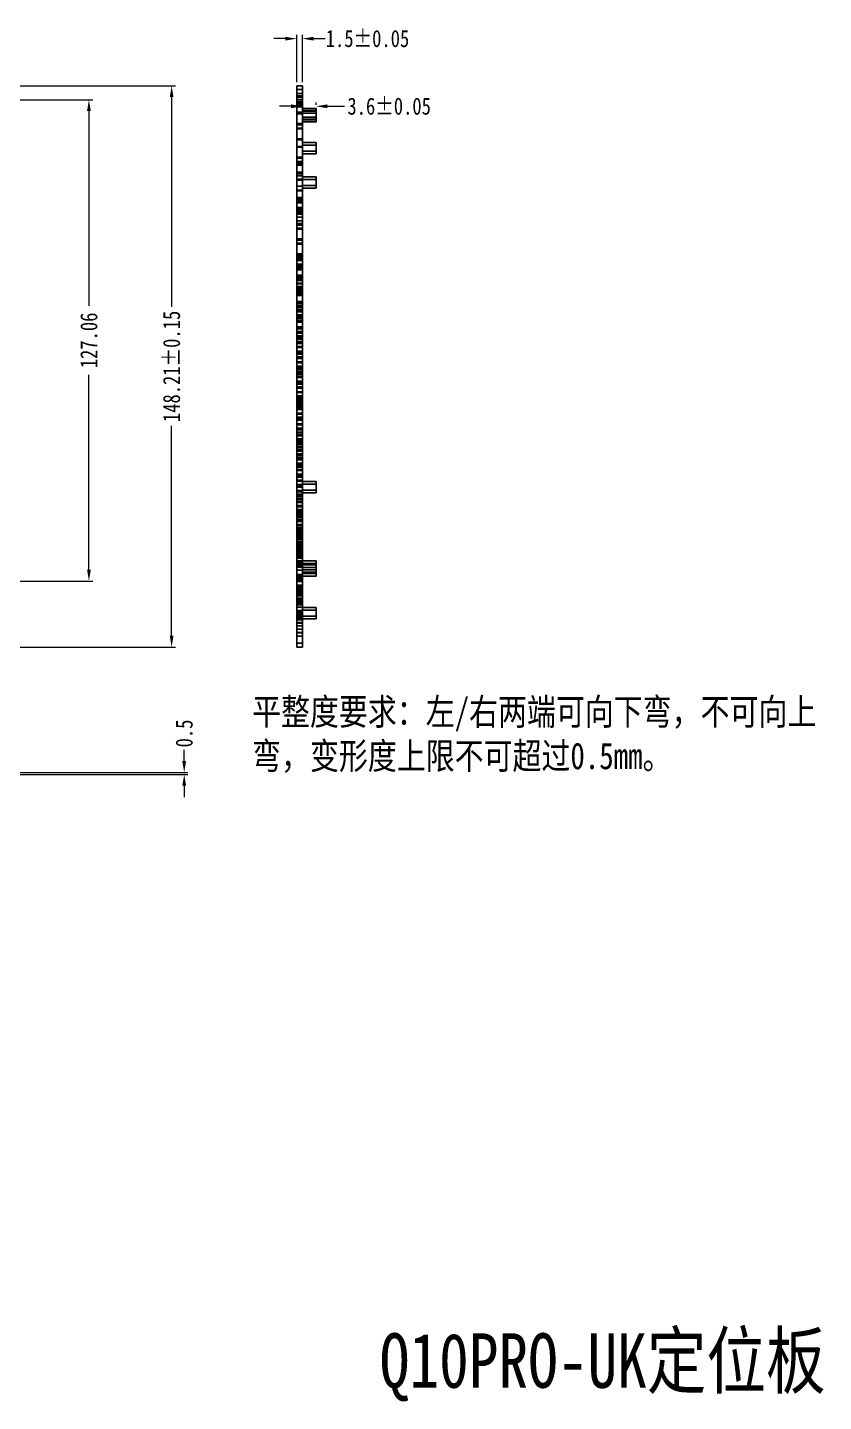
# Model space of a CAD drawing. Header units: inches. Extents: x -412 to 2236, y 581 to 1198.
# Drawn here: x 2025.5 to 2235.7, y 768.2 to 1131 of the extents above; entities that cross this region are included whole.
import ezdxf

# ---------------------------------------------------------------- set-up
doc = ezdxf.new("R2010")
doc.units = ezdxf.units.IN
doc.header["$LTSCALE"] = 1.21
doc.header["$MEASUREMENT"] = 0
doc.header["$PDMODE"] = 3
doc.header["$PDSIZE"] = 0.3125
doc.layers.get('0').update_dxf_attribs({"linetype": 'CONTINUOUS'})
doc.layers.get('Defpoints').update_dxf_attribs({"linetype": 'CONTINUOUS'})
doc.layers.add('图框', color=7, linetype='CONTINUOUS')
doc.layers.add('标注尺寸', color=2, linetype='CONTINUOUS')
doc.styles.get("Standard").update_dxf_attribs({"font": 'txt', "width": 0.8})
doc.dimstyles.new('YanXiu', dxfattribs={"dimscale": 1.5, "dimtxt": 3, "dimasz": 2, "dimexe": 0.66, "dimexo": 0.66, "dimgap": 0.66, "dimtad": 0, "dimdsep": 46, "dimtxsty": 'Standard', "dimcen": 0, "dimclrd": 3, "dimclre": 6, "dimclrt": 3, "dimazin": 2, "dimtm": 1e-09, "dimtfac": 1, "dimtofl": 0, "dimtmove": 0, "dimatfit": 3, "dimfxl": 1, "dimlwd": 5, "dimlwe": 5, "dimarcsym": 0})

# ---------------------------------------------------------------- blocks, each defined once
blk = doc.blocks.new('*D12')
at = {"color": 3, "lineweight": 5}
for p, q in [((2066.9, 937.28), (2066.9, 940.28)), ((2066.9, 930.78), (2066.9, 927.78))]:
    blk.add_line(p, q, dxfattribs=at)
at = {"color": 6, "lineweight": 5}
for p, q in [((2022.6, 934.28), (2067.89, 934.28)), ((2022.6, 933.78), (2067.89, 933.78))]:
    blk.add_line(p, q, dxfattribs=at)
at = {"color": 3}
for points in [[(2066.4, 937.28), (2067.4, 937.28), (2066.9, 934.28)], [(2066.4, 930.78), (2067.4, 930.78), (2066.9, 933.78)]]:
    blk.add_solid(points, dxfattribs=at)
at = {"layer": 'Defpoints', "color": 0}
for p in [(2021.61, 934.28), (2021.61, 933.78), (2066.9, 934.28)]:
    blk.add_point(p, dxfattribs=at)
at = {"color": 3, "insert": (2066.9, 944.57), "char_height": 4.5, "attachment_point": 5, "rotation": 90}
blk.add_mtext('0.5', dxfattribs=at)
blk = doc.blocks.new('*D14')
at = {"color": 6, "lineweight": 5}
for p, q in [((1985.39, 1115.59), (2064.57, 1115.59)), ((1844.47, 967.38), (2064.57, 967.38))]:
    blk.add_line(p, q, dxfattribs=at)
at = {"color": 3, "lineweight": 5}
for p, q in [((2063.58, 1112.59), (2063.58, 1057.18)), ((2063.58, 970.38), (2063.58, 1025.8))]:
    blk.add_line(p, q, dxfattribs=at)
at = {"color": 3}
for points in [[(2063.08, 1112.59), (2064.08, 1112.59), (2063.58, 1115.59)], [(2063.08, 970.38), (2064.08, 970.38), (2063.58, 967.38)]]:
    blk.add_solid(points, dxfattribs=at)
at = {"layer": 'Defpoints', "color": 0}
for p in [(1984.4, 1115.59), (1843.48, 967.38), (2063.58, 967.38)]:
    blk.add_point(p, dxfattribs=at)
at = {"color": 3, "insert": (2063.58, 1041.49), "char_height": 4.5, "attachment_point": 5, "rotation": 90}
blk.add_mtext('148.21%%P0.15', dxfattribs=at)
blk = doc.blocks.new('*D15')
at = {"color": 6, "lineweight": 5}
for p, q in [((2017.69, 1111.89), (2042.74, 1111.89)), ((2017.7, 984.83), (2042.74, 984.83))]:
    blk.add_line(p, q, dxfattribs=at)
at = {"color": 3, "lineweight": 5}
for p, q in [((2041.75, 1108.89), (2041.75, 1057.45)), ((2041.75, 987.83), (2041.75, 1039.27))]:
    blk.add_line(p, q, dxfattribs=at)
at = {"color": 3}
for points in [[(2041.25, 1108.89), (2042.25, 1108.89), (2041.75, 1111.89)], [(2041.25, 987.83), (2042.25, 987.83), (2041.75, 984.83)]]:
    blk.add_solid(points, dxfattribs=at)
at = {"layer": 'Defpoints', "color": 0}
for p in [(2016.7, 1111.89), (2041.75, 1111.89), (2016.71, 984.83)]:
    blk.add_point(p, dxfattribs=at)
at = {"color": 3, "insert": (2041.75, 1048.36), "char_height": 4.5, "attachment_point": 5, "rotation": 90}
blk.add_mtext('127.06', dxfattribs=at)
blk = doc.blocks.new('*D20')
at = {"color": 6, "lineweight": 5}
for p, q in [((2096.59, 1116.58), (2096.59, 1129.02)), ((2098.09, 1116.58), (2098.09, 1129.02))]:
    blk.add_line(p, q, dxfattribs=at)
at = {"color": 3, "lineweight": 5}
for p, q in [((2093.59, 1128.03), (2090.59, 1128.03)), ((2101.09, 1128.03), (2104.09, 1128.03))]:
    blk.add_line(p, q, dxfattribs=at)
at = {"color": 3}
for points in [[(2093.59, 1128.53), (2093.59, 1127.53), (2096.59, 1128.03)], [(2101.09, 1128.53), (2101.09, 1127.53), (2098.09, 1128.03)]]:
    blk.add_solid(points, dxfattribs=at)
at = {"layer": 'Defpoints', "color": 0}
for p in [(2098.09, 1128.03), (2096.59, 1115.59), (2098.09, 1115.59)]:
    blk.add_point(p, dxfattribs=at)
at = {"color": 3, "insert": (2115.28, 1128.03), "char_height": 4.5, "attachment_point": 5}
blk.add_mtext('1.5%%P0.05', dxfattribs=at)
blk = doc.blocks.new('*D21')
at = {"color": 3, "lineweight": 5}
for p, q in [((2095.09, 1110.18), (2092.09, 1110.18)), ((2104.69, 1110.18), (2109.21, 1110.18))]:
    blk.add_line(p, q, dxfattribs=at)
at = {"color": 6, "lineweight": 5}
for p, q in [((2098.09, 1110.57), (2098.09, 1111.17)), ((2101.69, 1110.57), (2101.69, 1111.17))]:
    blk.add_line(p, q, dxfattribs=at)
at = {"color": 3}
for points in [[(2095.09, 1110.68), (2095.09, 1109.68), (2098.09, 1110.18)], [(2104.69, 1110.68), (2104.69, 1109.68), (2101.69, 1110.18)]]:
    blk.add_solid(points, dxfattribs=at)
at = {"layer": 'Defpoints', "color": 0}
for p in [(2098.09, 1110.18), (2098.09, 1109.58), (2101.69, 1109.58)]:
    blk.add_point(p, dxfattribs=at)
at = {"color": 3, "insert": (2121, 1110.18), "char_height": 4.5, "attachment_point": 5}
blk.add_mtext('3.6%%P0.05', dxfattribs=at)

msp = doc.modelspace()

# ---------------------------------------------------------------- linework, layer by layer
at = {"color": 7, "linetype": 'Continuous'}
for p, q in [((2096.595, 1115.59), (2096.595, 967.384)), ((2098.095, 1115.59), (2096.595, 1115.59)), ((2096.595, 1115.574), (2098.095, 1115.574)), ((2098.095, 1114.59), (2096.595, 1114.59)), ((2096.595, 1114.574), (2098.095, 1114.574)), ((2098.095, 967.382), (2098.095, 1115.594)), ((2098.095, 1113.519), (2096.595, 1113.519)), ((2096.595, 1112.89), (2098.095, 1112.89)), ((2096.595, 1112.816), (2098.095, 1112.816)), ((2098.095, 1112.518), (2096.595, 1112.518)), ((2096.595, 1111.89), (2098.095, 1111.89)), ((2098.095, 1111.867), (2096.595, 1111.867)), ((2096.595, 1111.838), (2098.095, 1111.838)), ((2098.095, 1111.328), (2096.595, 1111.328)), ((2096.595, 1111.211), (2098.095, 1111.211)), ((2096.595, 1110.89), (2098.095, 1110.89)), ((2098.095, 1110.692), (2096.595, 1110.692)), ((2098.095, 1110.667), (2096.595, 1110.667)), ((2098.095, 1110.522), (2096.595, 1110.522)), ((2098.095, 1110.378), (2096.595, 1110.378)), ((2096.595, 1110.129), (2098.095, 1110.129)), ((2098.095, 1110.011), (2096.595, 1110.011)), ((2098.095, 1108.635), (2096.595, 1108.635)), ((2098.095, 1108.617), (2096.595, 1108.617)), ((2098.095, 1108.435), (2096.595, 1108.435)), ((2098.095, 1108.417), (2096.595, 1108.417)), ((2101.695, 1108.392), (2096.595, 1108.394)), ((2098.095, 1108.378), (2096.595, 1108.378)), ((2096.595, 1108.317), (2098.095, 1108.317)), ((2096.595, 1108.24), (2098.095, 1108.24)), ((2098.095, 1108.163), (2096.595, 1108.163)), ((2098.095, 1109.578), (2101.695, 1109.578)), ((2098.095, 1109.092), (2101.695, 1109.092)), ((2098.095, 1108.878), (2101.695, 1108.878)), ((2098.095, 1107.278), (2101.695, 1107.278)), ((2098.095, 1106.792), (2101.695, 1106.792)), ((2098.095, 1106.578), (2101.695, 1106.578)), ((2101.695, 1106.092), (2101.695, 1109.578)), ((2096.595, 1105.651), (2098.095, 1105.651)), ((2096.595, 1105.629), (2098.095, 1105.629)), ((2096.595, 1105.563), (2098.095, 1105.563)), ((2098.095, 1105.507), (2096.595, 1105.507)), ((2098.095, 1105.326), (2096.595, 1105.326)), ((2096.595, 1105.27), (2098.095, 1105.27)), ((2098.095, 1104.428), (2096.595, 1104.428)), ((2096.595, 1104.381), (2098.095, 1104.381)), ((2096.595, 1104.274), (2098.095, 1104.274)), ((2098.095, 1104.226), (2096.595, 1104.226)), ((2098.095, 1106.092), (2101.695, 1106.092)), ((2096.595, 1101.597), (2098.095, 1101.597)), ((2098.095, 1101.57), (2096.595, 1101.57)), ((2098.095, 1101.36), (2096.595, 1101.36)), ((2096.595, 1101.333), (2098.095, 1101.333)), ((2098.095, 1099.546), (2096.595, 1099.546)), ((2096.595, 1099.529), (2098.095, 1099.529)), ((2098.095, 1099.375), (2096.595, 1099.375)), ((2098.095, 1100.629), (2101.695, 1100.629)), ((2098.095, 1099.929), (2101.695, 1099.929)), ((2101.695, 1097.629), (2101.695, 1100.629)), ((2096.595, 1096.711), (2098.095, 1096.711)), ((2098.095, 1096.474), (2096.595, 1096.474)), ((2098.095, 1098.329), (2101.695, 1098.329)), ((2098.095, 1097.629), (2101.695, 1097.629)), ((2096.595, 1095.593), (2098.095, 1095.593)), ((2098.095, 1095.576), (2096.595, 1095.576)), ((2098.095, 1095.438), (2096.595, 1095.438)), ((2096.595, 1095.422), (2098.095, 1095.422)), ((2098.095, 1094.938), (2096.595, 1094.938)), ((2096.595, 1094.856), (2098.095, 1094.856)), ((2096.595, 1094.835), (2098.095, 1094.835)), ((2096.595, 1094.817), (2098.095, 1094.817)), ((2096.595, 1094.7), (2098.095, 1094.7)), ((2098.095, 1094.635), (2096.595, 1094.635)), ((2098.095, 1094.617), (2096.595, 1094.617)), ((2098.095, 1092.782), (2096.595, 1092.782)), ((2096.595, 1092.745), (2098.095, 1092.745)), ((2096.595, 1092.545), (2098.095, 1092.545)), ((2098.095, 1092.508), (2096.595, 1092.508)), ((2096.595, 1092.023), (2098.095, 1092.023)), ((2098.095, 1091.963), (2096.595, 1091.963)), ((2098.095, 1091.865), (2096.595, 1091.865)), ((2098.095, 1091.805), (2096.595, 1091.805)), ((2098.095, 1090.972), (2096.595, 1090.972)), ((2096.595, 1090.92), (2098.095, 1090.92)), ((2096.595, 1090.735), (2098.095, 1090.735)), ((2098.095, 1090.683), (2096.595, 1090.683)), ((2096.595, 1089.103), (2098.095, 1089.103)), ((2098.095, 1091.572), (2101.695, 1091.572)), ((2098.095, 1090.872), (2101.695, 1090.872)), ((2098.095, 1089.272), (2101.695, 1089.272)), ((2098.095, 1088.572), (2101.695, 1088.572)), ((2101.695, 1088.572), (2101.695, 1091.572)), ((2096.595, 1088.058), (2098.095, 1088.058)), ((2098.095, 1088.027), (2096.595, 1088.027)), ((2098.095, 1087.9), (2096.595, 1087.9)), ((2098.095, 1087.868), (2096.595, 1087.868)), ((2098.095, 1086.086), (2096.595, 1086.086)), ((2096.595, 1086.069), (2098.095, 1086.069)), ((2096.595, 1085.848), (2098.095, 1085.848)), ((2098.095, 1085.832), (2096.595, 1085.832)), ((2096.595, 1085.421), (2098.095, 1085.421)), ((2098.095, 1085.121), (2096.595, 1085.121)), ((2098.095, 1084.887), (2096.595, 1084.887)), ((2098.095, 1084.803), (2096.595, 1084.803)), ((2098.095, 1084.687), (2096.595, 1084.687)), ((2098.095, 1083.472), (2096.595, 1083.472)), ((2098.095, 1083.42), (2096.595, 1083.42)), ((2098.095, 1083.272), (2096.595, 1083.272)), ((2098.095, 1083.22), (2096.595, 1083.22)), ((2096.595, 1083.171), (2098.095, 1083.171)), ((2098.095, 1083.013), (2096.595, 1083.013)), ((2098.095, 1082.722), (2096.595, 1082.722)), ((2096.595, 1082.422), (2098.095, 1082.422)), ((2098.095, 1082.12), (2096.595, 1082.12)), ((2098.095, 1081.97), (2096.595, 1081.97)), ((2096.595, 1081.883), (2098.095, 1081.883)), ((2096.595, 1081.806), (2098.095, 1081.806)), ((2098.095, 1081.652), (2096.595, 1081.652)), ((2096.595, 1080.911), (2098.095, 1080.911)), ((2098.095, 1080.886), (2096.595, 1080.886)), ((2098.095, 1079.911), (2096.595, 1079.911)), ((2098.095, 1079.886), (2096.595, 1079.886)), ((2098.095, 1079.239), (2096.595, 1079.239)), ((2096.595, 1079.206), (2098.095, 1079.206)), ((2098.095, 1079.139), (2096.595, 1079.139)), ((2098.095, 1079.08), (2096.595, 1079.08)), ((2098.095, 1079.048), (2096.595, 1079.048)), ((2096.595, 1078.995), (2098.095, 1078.996)), ((2098.095, 1078.911), (2096.595, 1078.911)), ((2096.595, 1078.886), (2098.095, 1078.886)), ((2098.095, 1078.005), (2096.595, 1078.005)), ((2096.595, 1077.87), (2098.095, 1077.87)), ((2096.595, 1077.851), (2098.095, 1077.851)), ((2098.095, 1077.715), (2096.595, 1077.715)), ((2098.095, 1075.173), (2096.595, 1075.174)), ((2096.595, 1075.059), (2098.095, 1075.059)), ((2098.095, 1074.039), (2096.595, 1074.039)), ((2096.595, 1073.933), (2098.095, 1073.933)), ((2096.595, 1073.885), (2098.095, 1073.885)), ((2098.095, 1073.779), (2096.595, 1073.779)), ((2098.095, 1071.208), (2096.595, 1071.209)), ((2096.595, 1071.122), (2098.095, 1071.123)), ((2096.595, 1071.087), (2098.095, 1071.087)), ((2098.095, 1070.887), (2096.595, 1070.887)), ((2098.095, 1070.422), (2096.595, 1070.422)), ((2096.595, 1070.122), (2098.095, 1070.122)), ((2098.095, 1070.074), (2096.595, 1070.074)), ((2096.595, 1069.996), (2098.095, 1069.996)), ((2096.595, 1069.92), (2098.095, 1069.92)), ((2098.095, 1069.842), (2096.595, 1069.842)), ((2096.595, 1069.672), (2098.095, 1069.672)), ((2096.595, 1069.62), (2098.095, 1069.62)), ((2098.095, 1069.472), (2096.595, 1069.472)), ((2098.095, 1069.42), (2096.595, 1069.42)), ((2098.095, 1068.277), (2096.595, 1068.277)), ((2096.595, 1068.109), (2098.095, 1068.108)), ((2096.595, 1067.721), (2098.095, 1067.721)), ((2098.095, 1067.421), (2096.595, 1067.421)), ((2098.095, 1067.242), (2096.595, 1067.243)), ((2096.595, 1067.185), (2098.095, 1067.186)), ((2096.595, 1065.6), (2098.095, 1065.6)), ((2098.095, 1065.446), (2096.595, 1065.446)), ((2098.095, 1065.429), (2096.595, 1065.429)), ((2098.095, 1065.294), (2096.595, 1065.294)), ((2096.595, 1065.275), (2098.095, 1065.275)), ((2096.595, 1065.131), (2098.095, 1065.131)), ((2098.095, 1064.976), (2096.595, 1064.976)), ((2098.095, 1064.422), (2096.595, 1064.422)), ((2096.595, 1064.37), (2098.095, 1064.37)), ((2098.095, 1064.312), (2096.595, 1064.311)), ((2098.095, 1064.222), (2096.595, 1064.222)), ((2096.595, 1064.17), (2098.095, 1064.17)), ((2098.095, 1063.45), (2096.595, 1063.45)), ((2098.095, 1063.25), (2096.595, 1063.25)), ((2098.095, 1062.598), (2096.595, 1062.599)), ((2096.595, 1062.32), (2098.095, 1062.321)), ((2096.595, 1061.634), (2098.095, 1061.634)), ((2098.095, 1061.516), (2096.595, 1061.516)), ((2098.095, 1061.48), (2096.595, 1061.48)), ((2098.095, 1061.464), (2096.595, 1061.464)), ((2098.095, 1061.357), (2096.595, 1061.357)), ((2096.595, 1061.31), (2098.095, 1061.31)), ((2096.595, 1061.194), (2098.095, 1061.194)), ((2098.095, 1061.04), (2096.595, 1061.04)), ((2098.095, 1060.347), (2096.595, 1060.346)), ((2096.595, 1060.236), (2098.095, 1060.235)), ((2098.095, 1058.633), (2096.595, 1058.633)), ((2096.595, 1058.383), (2098.095, 1058.384)), ((2096.595, 1057.669), (2098.095, 1057.669)), ((2098.095, 1057.579), (2096.595, 1057.579)), ((2098.095, 1057.515), (2096.595, 1057.515)), ((2098.095, 1057.499), (2096.595, 1057.499)), ((2098.095, 1057.42), (2096.595, 1057.42)), ((2096.595, 1057.345), (2098.095, 1057.345)), ((2096.595, 1057.257), (2098.095, 1057.257)), ((2098.095, 1057.103), (2096.595, 1057.103)), ((2098.095, 1056.4), (2096.595, 1056.4)), ((2098.095, 1056.381), (2096.595, 1056.38)), ((2096.595, 1056.299), (2098.095, 1056.298)), ((2098.095, 1056.2), (2096.595, 1056.2)), ((2096.595, 1055.9), (2098.095, 1055.9)), ((2096.595, 1055.15), (2098.095, 1055.15)), ((2098.095, 1054.85), (2096.595, 1054.85)), ((2098.095, 1054.667), (2096.595, 1054.668)), ((2098.095, 1054.65), (2096.595, 1054.65)), ((2096.595, 1054.446), (2098.095, 1054.447)), ((2096.595, 1053.704), (2098.095, 1053.704)), ((2098.095, 1053.642), (2096.595, 1053.642)), ((2098.095, 1053.55), (2096.595, 1053.55)), ((2098.095, 1053.533), (2096.595, 1053.533)), ((2098.095, 1053.484), (2096.595, 1053.484)), ((2096.595, 1053.379), (2098.095, 1053.379)), ((2096.595, 1053.321), (2098.095, 1053.321)), ((2098.095, 1053.166), (2096.595, 1053.166)), ((2098.095, 1051.737), (2096.595, 1051.736)), ((2096.595, 1051.434), (2098.095, 1051.433)), ((2098.095, 1050.702), (2096.595, 1050.702)), ((2096.595, 1050.622), (2098.095, 1050.622)), ((2098.095, 1050.57), (2096.595, 1050.57)), ((2096.595, 1050.51), (2098.095, 1050.51)), ((2098.095, 1050.422), (2096.595, 1050.422)), ((2098.095, 1050.37), (2096.595, 1050.37)), ((2098.095, 1049.568), (2096.595, 1049.568)), ((2096.595, 1049.414), (2098.095, 1049.414)), ((2096.595, 1049.059), (2098.095, 1049.059)), ((2098.095, 1048.901), (2096.595, 1048.901)), ((2098.095, 1048.777), (2096.595, 1048.777)), ((2098.095, 1048.618), (2096.595, 1048.618)), ((2098.095, 1047.771), (2096.595, 1047.771)), ((2096.595, 1047.497), (2098.095, 1047.496)), ((2098.095, 1046.736), (2096.595, 1046.737)), ((2096.595, 1045.5), (2098.095, 1045.5)), ((2098.095, 1045.372), (2096.595, 1045.372)), ((2098.095, 1045.346), (2096.595, 1045.346)), ((2098.095, 1045.319), (2096.595, 1045.319)), ((2098.095, 1045.172), (2096.595, 1045.172)), ((2098.095, 1045.119), (2096.595, 1045.119)), ((2096.595, 1045.094), (2098.095, 1045.094)), ((2098.095, 1044.935), (2096.595, 1044.935)), ((2098.095, 1044.84), (2096.595, 1044.84)), ((2098.095, 1044.682), (2096.595, 1044.682)), ((2098.095, 1043.806), (2096.595, 1043.805)), ((2098.095, 1043.791), (2096.595, 1043.791)), ((2096.595, 1043.637), (2098.095, 1043.637)), ((2096.595, 1043.56), (2098.095, 1043.559)), ((2096.595, 1042.689), (2098.095, 1042.69)), ((2096.595, 1041.563), (2098.095, 1041.563)), ((2098.095, 1041.409), (2096.595, 1041.409)), ((2096.595, 1041.128), (2098.095, 1041.128)), ((2098.095, 1041.05), (2096.595, 1041.05)), ((2098.095, 1040.97), (2096.595, 1040.97)), ((2098.095, 1040.904), (2096.595, 1040.904)), ((2098.095, 1040.85), (2096.595, 1040.85)), ((2098.095, 1040.745), (2096.595, 1040.745)), ((2096.595, 1040.55), (2098.095, 1040.55)), ((2098.095, 1039.84), (2096.595, 1039.84)), ((2098.095, 1039.825), (2096.595, 1039.825)), ((2096.595, 1039.8), (2098.095, 1039.8)), ((2096.595, 1039.672), (2098.095, 1039.672)), ((2096.595, 1039.623), (2098.095, 1039.623)), ((2098.095, 1039.5), (2096.595, 1039.5)), ((2098.095, 1039.3), (2096.595, 1039.3)), ((2096.595, 1038.752), (2098.095, 1038.753)), ((2096.595, 1037.627), (2098.095, 1037.627)), ((2098.095, 1037.472), (2096.595, 1037.472)), ((2096.595, 1037.163), (2098.095, 1037.163)), ((2098.095, 1037.005), (2096.595, 1037.005)), ((2098.095, 1036.967), (2096.595, 1036.967)), ((2098.095, 1036.808), (2096.595, 1036.808)), ((2098.095, 1035.875), (2096.595, 1035.874)), ((2098.095, 1035.86), (2096.595, 1035.86)), ((2096.595, 1035.706), (2098.095, 1035.706)), ((2096.595, 1034.816), (2098.095, 1034.816)), ((2096.595, 1033.69), (2098.095, 1033.69)), ((2098.095, 1033.536), (2096.595, 1033.536)), ((2096.595, 1033.197), (2098.095, 1033.197)), ((2098.095, 1033.039), (2096.595, 1033.039)), ((2098.095, 1032.45), (2096.595, 1032.45)), ((2098.095, 1032.25), (2096.595, 1032.25)), ((2098.095, 1031.895), (2096.595, 1031.895)), ((2096.595, 1031.803), (2098.095, 1031.802)), ((2096.595, 1031.741), (2098.095, 1031.741)), ((2096.595, 1031.572), (2098.095, 1031.572)), ((2096.595, 1031.519), (2098.095, 1031.519)), ((2098.095, 1031.372), (2096.595, 1031.372)), ((2098.095, 1031.319), (2096.595, 1031.319)), ((2096.595, 1030.879), (2098.095, 1030.88)), ((2098.095, 1030.098), (2096.595, 1030.097)), ((2098.095, 1029.146), (2096.595, 1029.146)), ((2098.095, 1029.063), (2096.595, 1029.064)), ((2098.095, 1028.988), (2096.595, 1028.988)), ((2096.595, 1027.866), (2098.095, 1027.865)), ((2096.595, 1027.421), (2098.095, 1027.421)), ((2098.095, 1027.262), (2096.595, 1027.262)), ((2098.095, 1026.34), (2096.595, 1026.34)), ((2098.095, 1026.322), (2096.595, 1026.322)), ((2098.095, 1026.27), (2096.595, 1026.27)), ((2098.095, 1026.176), (2096.595, 1026.176)), ((2098.095, 1026.133), (2096.595, 1026.132)), ((2098.095, 1026.07), (2096.595, 1026.07)), ((2096.595, 1026.022), (2098.095, 1026.022)), ((2098.095, 1025.209), (2096.595, 1025.209)), ((2098.095, 1025.051), (2096.595, 1025.051)), ((2096.595, 1024.888), (2098.095, 1024.888)), ((2098.095, 1024.733), (2096.595, 1024.733)), ((2096.595, 1023.929), (2098.095, 1023.929)), ((2096.595, 1023.455), (2098.095, 1023.455)), ((2098.095, 1023.345), (2096.595, 1023.345)), ((2098.095, 1023.297), (2096.595, 1023.297)), ((2098.095, 1022.211), (2096.595, 1022.211)), ((2098.095, 1022.167), (2096.595, 1022.167)), ((2096.595, 1022.077), (2098.095, 1022.077)), ((2096.595, 1022.057), (2098.095, 1022.057)), ((2098.095, 1021.523), (2096.595, 1021.523)), ((2098.095, 1021.323), (2096.595, 1021.323)), ((2098.095, 1021.273), (2096.595, 1021.273)), ((2098.095, 1021.114), (2096.595, 1021.114)), ((2096.595, 1020.951), (2098.095, 1020.951)), ((2098.095, 1020.797), (2096.595, 1020.797)), ((2096.595, 1019.993), (2098.095, 1019.992)), ((2096.595, 1019.49), (2098.095, 1019.49)), ((2098.095, 1019.379), (2096.595, 1019.38)), ((2098.095, 1019.331), (2096.595, 1019.331)), ((2098.095, 1018.245), (2096.595, 1018.245)), ((2098.095, 1018.202), (2096.595, 1018.201)), ((2096.595, 1018.14), (2098.095, 1018.141)), ((2096.595, 1018.091), (2098.095, 1018.091)), ((2098.095, 1017.336), (2096.595, 1017.336)), ((2098.095, 1017.177), (2096.595, 1017.177)), ((2096.595, 1017.014), (2098.095, 1017.014)), ((2096.595, 1016.911), (2098.095, 1016.911)), ((2098.095, 1016.886), (2096.595, 1016.886)), ((2098.095, 1016.86), (2096.595, 1016.86)), ((2098.095, 1015.911), (2096.595, 1015.911)), ((2098.095, 1015.886), (2096.595, 1015.886)), ((2096.595, 1015.524), (2098.095, 1015.524)), ((2098.095, 1015.414), (2096.595, 1015.414)), ((2098.095, 1015.366), (2096.595, 1015.366)), ((2098.095, 1014.911), (2096.595, 1014.911)), ((2096.595, 1014.886), (2098.095, 1014.886)), ((2098.095, 1014.28), (2096.595, 1014.28)), ((2096.595, 1014.203), (2098.095, 1014.204)), ((2096.595, 1014.126), (2098.095, 1014.126)), ((2096.595, 1013.078), (2098.095, 1013.078)), ((2098.095, 1012.923), (2096.595, 1012.923)), ((2098.095, 1012.54), (2096.595, 1012.54)), ((2096.595, 1012.522), (2098.095, 1012.522)), ((2098.095, 1012.483), (2096.595, 1012.483)), ((2096.595, 1012.47), (2098.095, 1012.47)), ((2098.095, 1012.34), (2096.595, 1012.34)), ((2098.095, 1012.322), (2096.595, 1012.322)), ((2098.095, 1012.27), (2096.595, 1012.27)), ((2098.095, 1011.448), (2096.595, 1011.449)), ((2096.595, 1011.19), (2098.095, 1011.19)), ((2098.095, 1010.314), (2096.595, 1010.314)), ((2096.595, 1010.267), (2098.095, 1010.267)), ((2096.595, 1010.16), (2098.095, 1010.16)), ((2096.595, 1009.806), (2098.095, 1009.806)), ((2098.095, 1009.647), (2096.595, 1009.647)), ((2098.095, 1011.075), (2101.695, 1011.075)), ((2098.095, 1010.375), (2101.695, 1010.375)), ((2098.095, 1008.775), (2101.695, 1008.775)), ((2101.695, 1008.075), (2101.695, 1011.075)), ((2098.095, 1008.534), (2096.595, 1008.534)), ((2098.095, 1008.518), (2096.595, 1008.517)), ((2098.095, 1008.375), (2096.595, 1008.375)), ((2096.595, 1007.723), (2098.095, 1007.723)), ((2098.095, 1007.523), (2096.595, 1007.523)), ((2098.095, 1007.483), (2096.595, 1007.484)), ((2098.095, 1007.272), (2096.595, 1007.272)), ((2096.595, 1007.254), (2098.095, 1007.253)), ((2098.095, 1007.072), (2096.595, 1007.072)), ((2096.595, 1006.512), (2098.095, 1006.512)), ((2096.595, 1006.358), (2098.095, 1006.358)), ((2096.595, 1005.84), (2098.095, 1005.84)), ((2098.095, 1005.696), (2096.595, 1005.696)), ((2098.095, 1005.682), (2096.595, 1005.682)), ((2098.095, 1005.537), (2096.595, 1005.537)), ((2098.095, 1008.075), (2101.695, 1008.075)), ((2098.095, 1004.597), (2096.595, 1004.597)), ((2098.095, 1004.552), (2096.595, 1004.552)), ((2098.095, 1004.438), (2096.595, 1004.438)), ((2096.595, 1003.681), (2098.095, 1003.681)), ((2096.595, 1003.443), (2098.095, 1003.443)), ((2096.595, 1003.317), (2098.095, 1003.316)), ((2096.595, 1002.88), (2098.095, 1002.881)), ((2098.095, 1002.546), (2096.595, 1002.546)), ((2096.595, 1002.522), (2098.095, 1002.522)), ((2098.095, 1002.472), (2096.595, 1002.472)), ((2096.595, 1002.392), (2098.095, 1002.392)), ((2098.095, 1002.29), (2096.595, 1002.29)), ((2098.095, 1002.272), (2096.595, 1002.272)), ((2096.595, 1001.875), (2098.095, 1001.875)), ((2098.095, 1001.717), (2096.595, 1001.717)), ((2098.095, 1001.147), (2096.595, 1001.147)), ((2096.595, 1000.792), (2098.095, 1000.792)), ((2098.095, 1000.66), (2096.595, 1000.66)), ((2098.095, 1000.587), (2096.595, 1000.586)), ((2098.095, 1000.502), (2096.595, 1000.502)), ((2096.595, 999.715), (2098.095, 999.715)), ((2098.095, 999.478), (2096.595, 999.478)), ((2096.595, 999.38), (2098.095, 999.38)), ((2098.095, 998.856), (2096.595, 998.856)), ((2096.595, 998.808), (2098.095, 998.808)), ((2098.095, 998.654), (2096.595, 998.654)), ((2096.595, 998.625), (2098.095, 998.625)), ((2098.095, 998.444), (2096.595, 998.444)), ((2096.595, 998.165), (2098.095, 998.165)), ((2096.595, 998.088), (2098.095, 998.088)), ((2096.595, 997.927), (2098.095, 997.927)), ((2096.595, 997.91), (2098.095, 997.91)), ((2098.095, 997.751), (2096.595, 997.751)), ((2096.595, 997.578), (2098.095, 997.578)), ((2096.595, 997.472), (2098.095, 997.472)), ((2098.095, 997.347), (2096.595, 997.347)), ((2098.095, 997.116), (2096.595, 997.116)), ((2098.095, 996.724), (2096.595, 996.724)), ((2098.095, 996.622), (2096.595, 996.621)), ((2098.095, 996.565), (2096.595, 996.565)), ((2098.095, 996.198), (2096.595, 996.198)), ((2096.595, 995.997), (2098.095, 995.998)), ((2096.595, 995.843), (2098.095, 995.843)), ((2098.095, 995.272), (2096.595, 995.272)), ((2098.095, 995.131), (2096.595, 995.131)), ((2096.595, 994.998), (2098.095, 994.998)), ((2096.595, 994.977), (2098.095, 994.977)), ((2096.595, 994.916), (2098.095, 994.916)), ((2098.095, 994.76), (2096.595, 994.76)), ((2098.095, 994.488), (2096.595, 994.488)), ((2098.095, 994.413), (2096.595, 994.413)), ((2098.095, 994.25), (2096.595, 994.25)), ((2096.595, 993.944), (2098.095, 993.944)), ((2098.095, 993.871), (2096.595, 993.871)), ((2098.095, 993.786), (2096.595, 993.786)), ((2096.595, 993.64), (2098.095, 993.64)), ((2098.095, 993.541), (2096.595, 993.541)), ((2096.595, 993.472), (2098.095, 993.472)), ((2098.095, 993.272), (2096.595, 993.272)), ((2096.595, 993.056), (2098.095, 993.056)), ((2096.595, 992.818), (2098.095, 992.818)), ((2096.595, 992.487), (2098.095, 992.487)), ((2096.595, 992.414), (2098.095, 992.414)), ((2096.595, 992.3), (2098.095, 992.3)), ((2098.095, 992.26), (2096.595, 992.26)), ((2098.095, 992.131), (2096.595, 992.131)), ((2098.095, 992.063), (2096.595, 992.063)), ((2096.595, 991.994), (2098.095, 991.993)), ((2096.595, 991.574), (2098.095, 991.574)), ((2098.095, 991.293), (2096.595, 991.293)), ((2096.595, 991.251), (2098.095, 991.251)), ((2098.095, 991.218), (2096.595, 991.218)), ((2098.095, 991.055), (2096.595, 991.055)), ((2098.095, 990.895), (2096.595, 990.895)), ((2096.595, 990.141), (2098.095, 990.141)), ((2096.595, 989.983), (2098.095, 989.983)), ((2096.595, 989.604), (2098.095, 989.604)), ((2096.595, 989.49), (2098.095, 989.49)), ((2096.595, 989.367), (2098.095, 989.367)), ((2098.095, 989.337), (2096.595, 989.337)), ((2098.095, 989.241), (2096.595, 989.241)), ((2098.095, 989.179), (2096.595, 989.179)), ((2096.595, 989.134), (2101.695, 989.135)), ((2098.095, 989.09), (2096.595, 989.09)), ((2096.595, 988.853), (2098.095, 988.853)), ((2096.595, 988.672), (2098.095, 988.672)), ((2098.095, 988.472), (2096.595, 988.472)), ((2098.095, 987.719), (2096.595, 987.719)), ((2098.095, 990.12), (2101.695, 990.12)), ((2098.095, 989.42), (2101.695, 989.42)), ((2098.095, 988.435), (2101.695, 988.435)), ((2098.095, 987.82), (2101.695, 987.82)), ((2098.095, 987.12), (2101.695, 987.12)), ((2098.095, 986.835), (2101.695, 986.835)), ((2101.695, 986.135), (2101.695, 990.12)), ((2098.095, 986.519), (2096.595, 986.519)), ((2096.595, 986.457), (2098.095, 986.457)), ((2098.095, 986.421), (2096.595, 986.421)), ((2098.095, 986.347), (2096.595, 986.347)), ((2096.595, 986.192), (2098.095, 986.192)), ((2096.595, 986.176), (2098.095, 986.176)), ((2096.595, 986.116), (2098.095, 986.116)), ((2098.095, 986.033), (2096.595, 986.033)), ((2096.595, 986.018), (2098.095, 986.018)), ((2098.095, 985.857), (2096.595, 985.857)), ((2098.095, 985.837), (2096.595, 985.837)), ((2098.095, 985.379), (2096.595, 985.379)), ((2096.595, 985.266), (2098.095, 985.266)), ((2096.595, 985.111), (2098.095, 985.11)), ((2098.095, 984.91), (2096.595, 984.91)), ((2098.095, 984.83), (2096.595, 984.83)), ((2098.095, 984.73), (2096.595, 984.73)), ((2098.095, 983.767), (2096.595, 983.767)), ((2098.095, 983.712), (2096.595, 983.712)), ((2096.595, 983.529), (2098.095, 983.529)), ((2098.095, 983.424), (2096.595, 983.424)), ((2098.095, 986.135), (2101.695, 986.135)), ((2098.095, 983.175), (2096.595, 983.175)), ((2096.595, 983.02), (2098.095, 983.02)), ((2096.595, 982.944), (2098.095, 982.944)), ((2098.095, 982.682), (2096.595, 982.682)), ((2098.095, 982.665), (2096.595, 982.665)), ((2098.095, 982.555), (2096.595, 982.555)), ((2098.095, 982.52), (2096.595, 982.52)), ((2098.095, 982.445), (2096.595, 982.445)), ((2098.095, 982.296), (2096.595, 982.296)), ((2096.595, 982.164), (2098.095, 982.164)), ((2096.595, 982.142), (2098.095, 982.142)), ((2098.095, 981.827), (2096.595, 981.827)), ((2098.095, 981.812), (2096.595, 981.812)), ((2098.095, 981.675), (2096.595, 981.675)), ((2098.095, 981.607), (2096.595, 981.607)), ((2098.095, 981.429), (2096.595, 981.429)), ((2096.595, 981.251), (2098.095, 981.251)), ((2098.095, 981.031), (2096.595, 981.031)), ((2096.595, 980.945), (2098.095, 980.945)), ((2096.595, 980.316), (2098.095, 980.316)), ((2096.595, 980.097), (2098.095, 980.097)), ((2098.095, 979.961), (2096.595, 979.961)), ((2096.595, 979.86), (2098.095, 979.86)), ((2096.595, 979.481), (2098.095, 979.481)), ((2098.095, 979.325), (2096.595, 979.325)), ((2098.095, 979.25), (2096.595, 979.25)), ((2096.595, 978.969), (2098.095, 978.969)), ((2096.595, 978.954), (2098.095, 978.954)), ((2098.095, 978.818), (2096.595, 978.818)), ((2096.595, 978.761), (2098.095, 978.761)), ((2096.595, 978.716), (2098.095, 978.717)), ((2096.595, 978.602), (2098.095, 978.602)), ((2096.595, 978.58), (2098.095, 978.58)), ((2096.595, 977.888), (2098.095, 977.888)), ((2096.595, 977.879), (2098.095, 977.879)), ((2096.595, 977.024), (2098.095, 977.024)), ((2096.595, 976.712), (2098.095, 976.712)), ((2098.095, 976.621), (2096.595, 976.621)), ((2098.095, 976.481), (2096.595, 976.481)), ((2096.595, 976.265), (2098.095, 976.265)), ((2098.095, 976.061), (2096.595, 976.061)), ((2098.095, 977.82), (2101.695, 977.82)), ((2098.095, 977.12), (2101.695, 977.12)), ((2101.695, 974.82), (2101.695, 977.82)), ((2098.095, 975.902), (2096.595, 975.902)), ((2096.595, 975.538), (2098.095, 975.538)), ((2096.595, 975.301), (2098.095, 975.301)), ((2096.595, 975.112), (2098.095, 975.112)), ((2096.595, 974.875), (2098.095, 974.875)), ((2098.095, 974.555), (2096.595, 974.555)), ((2098.095, 973.854), (2096.595, 973.854)), ((2098.095, 973.672), (2096.595, 973.672)), ((2098.095, 972.99), (2096.595, 972.99)), ((2098.095, 975.52), (2101.695, 975.52)), ((2098.095, 974.82), (2101.695, 974.82)), ((2098.095, 972.091), (2096.595, 972.091)), ((2096.595, 971.244), (2098.095, 971.244)), ((2096.595, 971.101), (2098.095, 971.101)), ((2098.095, 970.259), (2096.595, 970.259)), ((2098.095, 968.382), (2096.595, 968.382)), ((2098.095, 967.382), (2096.595, 967.382))]:
    msp.add_line(p, q, dxfattribs=at)
for points, knots in [([(2096.595, 1078.902), (2096.764, 1078.902), (2097.1, 1078.921), (2097.601, 1078.907), (2097.931, 1078.925), (2098.095, 1078.925)], [0, 0, 0, 0, 0.3392024, 0.6724747, 1, 1, 1, 1]), ([(2098.095, 1078.759), (2097.925, 1078.759), (2097.589, 1078.778), (2097.089, 1078.764), (2096.758, 1078.782), (2096.595, 1078.782)], [0, 0, 0, 0, 0.3391783, 0.6724513, 1, 1, 1, 1]), ([(2096.595, 1074.937), (2096.764, 1074.937), (2097.1, 1074.955), (2097.601, 1074.942), (2097.931, 1074.96), (2098.095, 1074.96)], [0, 0, 0, 0, 0.3392024, 0.6724747, 1, 1, 1, 1]), ([(2098.095, 1074.822), (2097.925, 1074.822), (2097.589, 1074.841), (2097.089, 1074.828), (2096.758, 1074.845), (2096.595, 1074.845)], [0, 0, 0, 0, 0.3391783, 0.6724513, 1, 1, 1, 1]), ([(2096.595, 1070.971), (2096.764, 1070.971), (2097.1, 1070.99), (2097.601, 1070.976), (2097.931, 1070.994), (2098.095, 1070.994)], [0, 0, 0, 0, 0.3392024, 0.6724747, 1, 1, 1, 1]), ([(2098.095, 1070.886), (2097.925, 1070.886), (2097.589, 1070.904), (2097.089, 1070.891), (2096.758, 1070.908), (2096.595, 1070.908)], [0, 0, 0, 0, 0.3391783, 0.6724513, 1, 1, 1, 1]), ([(2096.595, 1068.514), (2096.764, 1068.514), (2097.1, 1068.495), (2097.601, 1068.509), (2097.931, 1068.491), (2098.095, 1068.491)], [0, 0, 0, 0, 0.3392024, 0.6724747, 1, 1, 1, 1]), ([(2098.095, 1068.346), (2097.925, 1068.346), (2097.589, 1068.327), (2097.089, 1068.34), (2096.758, 1068.323), (2096.595, 1068.323)], [0, 0, 0, 0, 0.3391783, 0.6724513, 1, 1, 1, 1]), ([(2096.595, 1067.006), (2096.764, 1067.006), (2097.1, 1067.025), (2097.601, 1067.011), (2097.931, 1067.029), (2098.095, 1067.029)], [0, 0, 0, 0, 0.3392024, 0.6724747, 1, 1, 1, 1]), ([(2098.095, 1066.949), (2097.925, 1066.949), (2097.589, 1066.968), (2097.089, 1066.954), (2096.758, 1066.972), (2096.595, 1066.972)], [0, 0, 0, 0, 0.3391783, 0.6724513, 1, 1, 1, 1]), ([(2096.595, 1064.549), (2096.764, 1064.549), (2097.1, 1064.53), (2097.601, 1064.543), (2097.931, 1064.526), (2098.095, 1064.526)], [0, 0, 0, 0, 0.3392024, 0.6724747, 1, 1, 1, 1]), ([(2098.095, 1064.409), (2097.925, 1064.409), (2097.589, 1064.39), (2097.089, 1064.404), (2096.758, 1064.386), (2096.595, 1064.386)], [0, 0, 0, 0, 0.3391783, 0.6724513, 1, 1, 1, 1]), ([(2096.595, 1062.361), (2096.764, 1062.361), (2097.1, 1062.38), (2097.601, 1062.367), (2097.931, 1062.384), (2098.095, 1062.384)], [0, 0, 0, 0, 0.3392024, 0.6724747, 1, 1, 1, 1]), ([(2098.095, 1062.083), (2097.925, 1062.083), (2097.589, 1062.102), (2097.089, 1062.089), (2096.758, 1062.106), (2096.595, 1062.106)], [0, 0, 0, 0, 0.3391783, 0.6724513, 1, 1, 1, 1]), ([(2096.595, 1060.583), (2096.764, 1060.583), (2097.1, 1060.564), (2097.601, 1060.578), (2097.931, 1060.56), (2098.095, 1060.56)], [0, 0, 0, 0, 0.3392024, 0.6724747, 1, 1, 1, 1]), ([(2098.095, 1060.472), (2097.925, 1060.472), (2097.589, 1060.453), (2097.089, 1060.467), (2096.758, 1060.449), (2096.595, 1060.449)], [0, 0, 0, 0, 0.3391783, 0.6724513, 1, 1, 1, 1]), ([(2096.595, 1058.396), (2096.764, 1058.396), (2097.1, 1058.415), (2097.601, 1058.401), (2097.931, 1058.419), (2098.095, 1058.419)], [0, 0, 0, 0, 0.3392024, 0.6724747, 1, 1, 1, 1]), ([(2098.095, 1058.147), (2097.925, 1058.147), (2097.589, 1058.165), (2097.089, 1058.152), (2096.758, 1058.17), (2096.595, 1058.17)], [0, 0, 0, 0, 0.3391783, 0.6724513, 1, 1, 1, 1]), ([(2096.595, 1056.618), (2096.764, 1056.618), (2097.1, 1056.599), (2097.601, 1056.612), (2097.931, 1056.595), (2098.095, 1056.595)], [0, 0, 0, 0, 0.3392024, 0.6724747, 1, 1, 1, 1]), ([(2098.095, 1056.536), (2097.925, 1056.536), (2097.589, 1056.517), (2097.089, 1056.53), (2096.758, 1056.513), (2096.595, 1056.513)], [0, 0, 0, 0, 0.3391783, 0.6724513, 1, 1, 1, 1]), ([(2096.595, 1054.43), (2096.764, 1054.43), (2097.1, 1054.449), (2097.601, 1054.436), (2097.931, 1054.453), (2098.095, 1054.453)], [0, 0, 0, 0, 0.3392024, 0.6724747, 1, 1, 1, 1]), ([(2098.095, 1054.21), (2097.925, 1054.21), (2097.589, 1054.229), (2097.089, 1054.215), (2096.758, 1054.233), (2096.595, 1054.233)], [0, 0, 0, 0, 0.3391783, 0.6724513, 1, 1, 1, 1]), ([(2096.595, 1051.973), (2096.764, 1051.973), (2097.1, 1051.954), (2097.601, 1051.968), (2097.931, 1051.95), (2098.095, 1051.95)], [0, 0, 0, 0, 0.3392024, 0.6724747, 1, 1, 1, 1]), ([(2098.095, 1051.67), (2097.925, 1051.67), (2097.589, 1051.651), (2097.089, 1051.665), (2096.758, 1051.647), (2096.595, 1051.647)], [0, 0, 0, 0, 0.3391783, 0.6724513, 1, 1, 1, 1]), ([(2096.595, 1050.465), (2096.764, 1050.465), (2097.1, 1050.484), (2097.601, 1050.47), (2097.931, 1050.488), (2098.095, 1050.488)], [0, 0, 0, 0, 0.3392024, 0.6724747, 1, 1, 1, 1]), ([(2098.095, 1050.273), (2097.925, 1050.273), (2097.589, 1050.292), (2097.089, 1050.279), (2096.758, 1050.296), (2096.595, 1050.296)], [0, 0, 0, 0, 0.3391783, 0.6724513, 1, 1, 1, 1]), ([(2096.595, 1048.008), (2096.764, 1048.008), (2097.1, 1047.989), (2097.601, 1048.003), (2097.931, 1047.985), (2098.095, 1047.985)], [0, 0, 0, 0, 0.3392024, 0.6724747, 1, 1, 1, 1]), ([(2098.095, 1047.733), (2097.925, 1047.733), (2097.589, 1047.715), (2097.089, 1047.728), (2096.758, 1047.71), (2096.595, 1047.71)], [0, 0, 0, 0, 0.3391783, 0.6724513, 1, 1, 1, 1]), ([(2096.595, 1046.5), (2096.764, 1046.5), (2097.1, 1046.518), (2097.601, 1046.505), (2097.931, 1046.523), (2098.095, 1046.523)], [0, 0, 0, 0, 0.3392024, 0.6724747, 1, 1, 1, 1]), ([(2096.595, 1044.043), (2096.764, 1044.043), (2097.1, 1044.024), (2097.601, 1044.037), (2097.931, 1044.019), (2098.095, 1044.019)], [0, 0, 0, 0, 0.3392024, 0.6724747, 1, 1, 1, 1]), ([(2098.095, 1043.797), (2097.925, 1043.797), (2097.589, 1043.778), (2097.089, 1043.791), (2096.758, 1043.774), (2096.595, 1043.774)], [0, 0, 0, 0, 0.3391783, 0.6724513, 1, 1, 1, 1]), ([(2098.095, 1042.453), (2097.925, 1042.453), (2097.589, 1042.471), (2097.089, 1042.458), (2096.758, 1042.476), (2096.595, 1042.476)], [0, 0, 0, 0, 0.3391783, 0.6724513, 1, 1, 1, 1]), ([(2096.595, 1040.723), (2096.764, 1040.723), (2097.1, 1040.742), (2097.601, 1040.728), (2097.931, 1040.746), (2098.095, 1040.746)], [0, 0, 0, 0, 0.3392024, 0.6724747, 1, 1, 1, 1]), ([(2096.595, 1040.077), (2096.764, 1040.077), (2097.1, 1040.058), (2097.601, 1040.072), (2097.931, 1040.054), (2098.095, 1040.054)], [0, 0, 0, 0, 0.3392024, 0.6724747, 1, 1, 1, 1]), ([(2098.095, 1039.86), (2097.925, 1039.86), (2097.589, 1039.841), (2097.089, 1039.855), (2096.758, 1039.837), (2096.595, 1039.837)], [0, 0, 0, 0, 0.3391783, 0.6724513, 1, 1, 1, 1]), ([(2098.095, 1038.516), (2097.925, 1038.516), (2097.589, 1038.535), (2097.089, 1038.521), (2096.758, 1038.539), (2096.595, 1038.539)], [0, 0, 0, 0, 0.3391783, 0.6724513, 1, 1, 1, 1]), ([(2096.595, 1036.757), (2096.764, 1036.757), (2097.1, 1036.776), (2097.601, 1036.763), (2097.931, 1036.78), (2098.095, 1036.78)], [0, 0, 0, 0, 0.3392024, 0.6724747, 1, 1, 1, 1]), ([(2096.595, 1036.112), (2096.764, 1036.112), (2097.1, 1036.093), (2097.601, 1036.106), (2097.931, 1036.089), (2098.095, 1036.089)], [0, 0, 0, 0, 0.3392024, 0.6724747, 1, 1, 1, 1]), ([(2098.095, 1034.579), (2097.925, 1034.579), (2097.589, 1034.598), (2097.089, 1034.585), (2096.758, 1034.602), (2096.595, 1034.602)], [0, 0, 0, 0, 0.3391783, 0.6724513, 1, 1, 1, 1]), ([(2096.595, 1032.792), (2096.764, 1032.792), (2097.1, 1032.811), (2097.601, 1032.797), (2097.931, 1032.815), (2098.095, 1032.815)], [0, 0, 0, 0, 0.3392024, 0.6724747, 1, 1, 1, 1]), ([(2098.095, 1032.039), (2097.925, 1032.039), (2097.589, 1032.021), (2097.089, 1032.034), (2096.758, 1032.016), (2096.595, 1032.016)], [0, 0, 0, 0, 0.3391783, 0.6724513, 1, 1, 1, 1]), ([(2098.095, 1030.643), (2097.925, 1030.643), (2097.589, 1030.661), (2097.089, 1030.648), (2096.758, 1030.665), (2096.595, 1030.665)], [0, 0, 0, 0, 0.3391783, 0.6724513, 1, 1, 1, 1]), ([(2096.595, 1030.335), (2096.764, 1030.335), (2097.1, 1030.316), (2097.601, 1030.329), (2097.931, 1030.312), (2098.095, 1030.312)], [0, 0, 0, 0, 0.3392024, 0.6724747, 1, 1, 1, 1]), ([(2096.595, 1028.826), (2096.764, 1028.826), (2097.1, 1028.845), (2097.601, 1028.832), (2097.931, 1028.849), (2098.095, 1028.849)], [0, 0, 0, 0, 0.3392024, 0.6724747, 1, 1, 1, 1]), ([(2098.095, 1028.103), (2097.925, 1028.103), (2097.589, 1028.084), (2097.089, 1028.097), (2096.758, 1028.08), (2096.595, 1028.08)], [0, 0, 0, 0, 0.3391783, 0.6724513, 1, 1, 1, 1]), ([(2096.595, 1026.369), (2096.764, 1026.369), (2097.1, 1026.351), (2097.601, 1026.364), (2097.931, 1026.346), (2098.095, 1026.346)], [0, 0, 0, 0, 0.3392024, 0.6724747, 1, 1, 1, 1]), ([(2098.095, 1024.166), (2097.925, 1024.166), (2097.589, 1024.147), (2097.089, 1024.161), (2096.758, 1024.143), (2096.595, 1024.143)], [0, 0, 0, 0, 0.3391783, 0.6724513, 1, 1, 1, 1]), ([(2096.595, 1023.108), (2096.764, 1023.108), (2097.1, 1023.127), (2097.601, 1023.113), (2097.931, 1023.131), (2098.095, 1023.131)], [0, 0, 0, 0, 0.3392024, 0.6724747, 1, 1, 1, 1]), ([(2096.595, 1022.404), (2096.764, 1022.404), (2097.1, 1022.385), (2097.601, 1022.399), (2097.931, 1022.381), (2098.095, 1022.381)], [0, 0, 0, 0, 0.3392024, 0.6724747, 1, 1, 1, 1]), ([(2098.095, 1021.84), (2097.925, 1021.84), (2097.589, 1021.859), (2097.089, 1021.846), (2096.758, 1021.863), (2096.595, 1021.863)], [0, 0, 0, 0, 0.3391783, 0.6724513, 1, 1, 1, 1]), ([(2098.095, 1020.229), (2097.925, 1020.229), (2097.589, 1020.21), (2097.089, 1020.224), (2096.758, 1020.206), (2096.595, 1020.206)], [0, 0, 0, 0, 0.3391783, 0.6724513, 1, 1, 1, 1]), ([(2096.595, 1019.142), (2096.764, 1019.142), (2097.1, 1019.161), (2097.601, 1019.148), (2097.931, 1019.165), (2098.095, 1019.165)], [0, 0, 0, 0, 0.3392024, 0.6724747, 1, 1, 1, 1]), ([(2096.595, 1018.439), (2096.764, 1018.439), (2097.1, 1018.42), (2097.601, 1018.433), (2097.931, 1018.416), (2098.095, 1018.416)], [0, 0, 0, 0, 0.3392024, 0.6724747, 1, 1, 1, 1]), ([(2098.095, 1017.904), (2097.925, 1017.904), (2097.589, 1017.922), (2097.089, 1017.909), (2096.758, 1017.927), (2096.595, 1017.927)], [0, 0, 0, 0, 0.3391783, 0.6724513, 1, 1, 1, 1]), ([(2096.595, 1015.177), (2096.764, 1015.177), (2097.1, 1015.196), (2097.601, 1015.182), (2097.931, 1015.2), (2098.095, 1015.2)], [0, 0, 0, 0, 0.3392024, 0.6724747, 1, 1, 1, 1]), ([(2098.095, 1013.967), (2097.925, 1013.967), (2097.589, 1013.986), (2097.089, 1013.972), (2096.758, 1013.99), (2096.595, 1013.99)], [0, 0, 0, 0, 0.3391783, 0.6724513, 1, 1, 1, 1]), ([(2096.595, 1012.72), (2096.764, 1012.72), (2097.1, 1012.701), (2097.601, 1012.715), (2097.931, 1012.697), (2098.095, 1012.697)], [0, 0, 0, 0, 0.3392024, 0.6724747, 1, 1, 1, 1]), ([(2098.095, 1011.427), (2097.925, 1011.427), (2097.589, 1011.408), (2097.089, 1011.422), (2096.758, 1011.404), (2096.595, 1011.404)], [0, 0, 0, 0, 0.3391783, 0.6724513, 1, 1, 1, 1]), ([(2096.595, 1011.212), (2096.764, 1011.212), (2097.1, 1011.231), (2097.601, 1011.217), (2097.931, 1011.235), (2098.095, 1011.235)], [0, 0, 0, 0, 0.3392024, 0.6724747, 1, 1, 1, 1]), ([(2098.095, 1010.03), (2097.925, 1010.03), (2097.589, 1010.049), (2097.089, 1010.036), (2096.758, 1010.053), (2096.595, 1010.053)], [0, 0, 0, 0, 0.3391783, 0.6724513, 1, 1, 1, 1]), ([(2096.595, 1008.755), (2096.764, 1008.755), (2097.1, 1008.736), (2097.601, 1008.749), (2097.931, 1008.732), (2098.095, 1008.732)], [0, 0, 0, 0, 0.3392024, 0.6724747, 1, 1, 1, 1]), ([(2098.095, 1007.49), (2097.925, 1007.49), (2097.589, 1007.471), (2097.089, 1007.485), (2096.758, 1007.467), (2096.595, 1007.467)], [0, 0, 0, 0, 0.3391783, 0.6724513, 1, 1, 1, 1]), ([(2096.595, 1007.246), (2096.764, 1007.246), (2097.1, 1007.265), (2097.601, 1007.252), (2097.931, 1007.269), (2098.095, 1007.269)], [0, 0, 0, 0, 0.3392024, 0.6724747, 1, 1, 1, 1]), ([(2096.595, 1004.789), (2096.764, 1004.789), (2097.1, 1004.77), (2097.601, 1004.784), (2097.931, 1004.766), (2098.095, 1004.766)], [0, 0, 0, 0, 0.3392024, 0.6724747, 1, 1, 1, 1]), ([(2098.095, 1003.554), (2097.925, 1003.554), (2097.589, 1003.535), (2097.089, 1003.548), (2096.758, 1003.531), (2096.595, 1003.531)], [0, 0, 0, 0, 0.3391783, 0.6724513, 1, 1, 1, 1]), ([(2098.095, 1002.644), (2097.925, 1002.644), (2097.589, 1002.663), (2097.089, 1002.649), (2096.758, 1002.667), (2096.595, 1002.667)], [0, 0, 0, 0, 0.3391783, 0.6724513, 1, 1, 1, 1]), ([(2096.595, 1000.824), (2096.764, 1000.824), (2097.1, 1000.805), (2097.601, 1000.818), (2097.931, 1000.801), (2098.095, 1000.801)], [0, 0, 0, 0, 0.3392024, 0.6724747, 1, 1, 1, 1]), ([(2098.095, 999.617), (2097.925, 999.617), (2097.589, 999.598), (2097.089, 999.612), (2096.758, 999.594), (2096.595, 999.594)], [0, 0, 0, 0, 0.3391783, 0.6724513, 1, 1, 1, 1]), ([(2096.595, 996.858), (2096.764, 996.858), (2097.1, 996.839), (2097.601, 996.853), (2097.931, 996.835), (2098.095, 996.835)], [0, 0, 0, 0, 0.3392024, 0.6724747, 1, 1, 1, 1]), ([(2098.095, 995.761), (2097.925, 995.761), (2097.589, 995.78), (2097.089, 995.766), (2096.758, 995.784), (2096.595, 995.784)], [0, 0, 0, 0, 0.3391792, 0.6724521, 1, 1, 1, 1]), ([(2098.095, 992.231), (2097.925, 992.231), (2097.589, 992.212), (2097.089, 992.225), (2096.758, 992.208), (2096.595, 992.208)], [0, 0, 0, 0, 0.3391783, 0.6724513, 1, 1, 1, 1]), ([(2098.095, 985.347), (2097.925, 985.347), (2097.589, 985.329), (2097.089, 985.342), (2096.758, 985.325), (2096.595, 985.325)], [0, 0, 0, 0, 0.3391792, 0.6724521, 1, 1, 1, 1])]:
    msp.add_open_spline(points, degree=3, knots=knots, dxfattribs=at)

# ---------------------------------------------------------------- texts
at = {"layer": '图框', "lineweight": 0, "insert": (2118.505, 786.205), "char_height": 14.4, "width": 171.46838, "attachment_point": 1}
msp.add_mtext('{\\fSimSun|b0|i0|c134|p54;\\C1;Q10PRO-UK定位板}', dxfattribs=at)
at = {"layer": '标注尺寸', "insert": (2084.818, 953.816), "char_height": 7, "width": 151.39759, "attachment_point": 1}
msp.add_mtext('{\\fSimSun|b1|i0|c134|p2;\\C1;平整度要求：左/右两端可向下弯，不可向上弯，变形度上限不可超过0.5mm。}', dxfattribs=at)

# ---------------------------------------------------------------- dimensions: what is measured, and where the dimension line sits
for base, p1, p2, picture, middle in [((2098.095, 1128.028), (2096.595, 1115.59), (2098.095, 1115.594), '*D20', (2115.285, 1128.028)), ((2098.095, 1110.178), (2101.695, 1109.578), (2098.095, 1109.578), '*D21', (2121.001, 1110.178))]:
    dim = msp.add_linear_dim(base=base, p1=p1, p2=p2, text='<>%%P0.05', dimstyle='YanXiu')
    dim.commit()
    dim.dimension.update_dxf_attribs({"geometry": picture, "text_midpoint": middle, "dimtype": 160})
dim = msp.add_linear_dim(base=(2063.585, 967.384), p1=(1984.4, 1115.594), p2=(1843.483, 967.384), angle=90, text='<>%%P0.15', dimstyle='YanXiu')
dim.commit()
dim.dimension.update_dxf_attribs({"geometry": '*D14', "text_midpoint": (2063.585, 1041.489)})
dim = msp.add_linear_dim(base=(2041.754, 1111.892), p1=(2016.709, 984.833), p2=(2016.701, 1111.892), angle=90, dimstyle='YanXiu')
dim.commit()
dim.dimension.update_dxf_attribs({"geometry": '*D15', "text_midpoint": (2041.754, 1048.363)})
dim = msp.add_linear_dim(base=(2066.903, 934.277), p1=(2021.607, 933.777), p2=(2021.607, 934.277), angle=90, dimstyle='YanXiu')
dim.commit()
dim.dimension.update_dxf_attribs({"geometry": '*D12', "text_midpoint": (2066.903, 944.567), "dimtype": 160})

doc.saveas('drawing.dxf')
